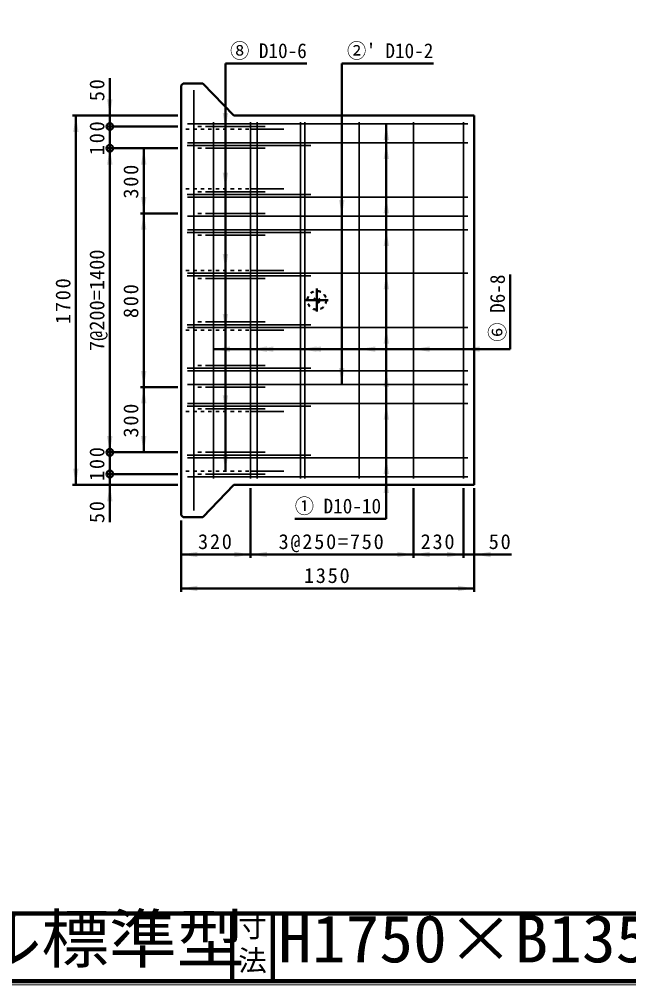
# Model space of a CAD drawing. Units: millimetres, scale not verified. Extents: x 100 to 4105, y 100 to 2870.
# Drawn here: x 2171 to 3069, y 100 to 1522 of the extents above; entities that cross this region are included whole.
import ezdxf
from ezdxf.enums import TextEntityAlignment as Align

# ---------------------------------------------------------------- set-up
doc = ezdxf.new("R2010")
doc.units = ezdxf.units.MM
doc.header["$LTSCALE"] = 5
doc.linetypes.add('USER2', pattern=[13.4, 10, -1.2, 1, -1.2])
doc.linetypes.add('USER3', pattern=[2.2, 1, -1.2])
doc.layers.add('V-nasSTD', color=7, linetype='Continuous', lineweight=50)
doc.styles.add('ＭＳ ゴシック', font='')
doc.styles.get('ＭＳ ゴシック').set_extended_font_data('MS Gothic')

msp = doc.modelspace()

# ---------------------------------------------------------------- hatches: boundary and pattern name
at = {"layer": 'V-nasSTD'}
for points in [[(2304.657, 1404.318), (2308.657, 1404.318), (2304.657, 1380.318), (2300.657, 1404.318)], [(2254.657, 1356.318), (2258.657, 1356.318), (2254.657, 1380.318), (2250.657, 1356.318)], [(2475.031, 1384.318), (2479.031, 1384.318), (2475.031, 1360.318), (2471.031, 1384.318)], [(2712.057, 1344.318), (2708.057, 1344.318), (2712.057, 1368.318), (2716.057, 1344.318)], [(2712.057, 1316.318), (2708.057, 1316.318), (2712.057, 1340.318), (2716.057, 1316.318)], [(2304.657, 1308.318), (2308.657, 1308.318), (2304.657, 1332.318), (2300.657, 1308.318)], [(2354.657, 1308.318), (2358.657, 1308.318), (2354.657, 1332.318), (2350.657, 1308.318)], [(2475.031, 1296.318), (2479.031, 1296.318), (2475.031, 1272.318), (2471.031, 1296.318)], [(2354.657, 1260.318), (2358.657, 1260.318), (2354.657, 1236.318), (2350.657, 1260.318)], [(2646.457, 1256.158), (2650.457, 1256.158), (2646.457, 1232.158), (2642.457, 1256.158)], [(2712.057, 1236.318), (2708.057, 1236.318), (2712.057, 1260.318), (2716.057, 1236.318)], [(2354.657, 1212.318), (2358.657, 1212.318), (2354.657, 1236.318), (2350.657, 1212.318)], [(2712.057, 1188.318), (2708.057, 1188.318), (2712.057, 1212.318), (2716.057, 1188.318)], [(2475.031, 1176.318), (2479.031, 1176.318), (2475.031, 1152.318), (2471.031, 1176.318)], [(2712.057, 1124.318), (2708.057, 1124.318), (2712.057, 1148.318), (2716.057, 1124.318)], [(2475.031, 1088.318), (2479.031, 1088.318), (2475.031, 1064.318), (2471.031, 1088.318)], [(2712.057, 1044.318), (2708.057, 1044.318), (2712.057, 1068.318), (2716.057, 1044.318)], [(2481.657, 1036.318), (2481.657, 1032.318), (2457.657, 1036.318), (2481.657, 1040.318)], [(2536.057, 1036.318), (2536.057, 1032.318), (2512.057, 1036.318), (2536.057, 1040.318)], [(2545.657, 1036.318), (2545.657, 1032.318), (2521.657, 1036.318), (2545.657, 1040.318)], [(2609.657, 1036.318), (2609.657, 1032.318), (2585.657, 1036.318), (2609.657, 1040.318)], [(2616.057, 1036.318), (2616.057, 1032.318), (2592.057, 1036.318), (2616.057, 1040.318)], [(2696.057, 1036.318), (2696.057, 1032.318), (2672.057, 1036.318), (2696.057, 1040.318)], [(2776.057, 1036.318), (2776.057, 1032.318), (2752.057, 1036.318), (2776.057, 1040.318)], [(2849.657, 1036.318), (2849.657, 1032.318), (2825.657, 1036.318), (2849.657, 1040.318)], [(2354.657, 1004.318), (2358.657, 1004.318), (2354.657, 980.318), (2350.657, 1004.318)], [(2646.457, 1008.478), (2650.457, 1008.478), (2646.457, 984.478), (2642.457, 1008.478)], [(2712.057, 980.318), (2708.057, 980.318), (2712.057, 1004.318), (2716.057, 980.318)], [(2354.657, 956.318), (2358.657, 956.318), (2354.657, 980.318), (2350.657, 956.318)], [(2475.031, 968.318), (2479.031, 968.318), (2475.031, 944.318), (2471.031, 968.318)], [(2712.057, 932.318), (2708.057, 932.318), (2712.057, 956.318), (2716.057, 932.318)], [(2304.657, 908.318), (2308.657, 908.318), (2304.657, 884.318), (2300.657, 908.318)], [(2354.657, 908.318), (2358.657, 908.318), (2354.657, 884.318), (2350.657, 908.318)], [(2475.031, 880.318), (2479.031, 880.318), (2475.031, 856.318), (2471.031, 880.318)], [(2712.057, 852.318), (2708.057, 852.318), (2712.057, 876.318), (2716.057, 852.318)], [(2254.657, 860.318), (2258.657, 860.318), (2254.657, 836.318), (2250.657, 860.318)], [(2712.057, 824.318), (2708.057, 824.318), (2712.057, 848.318), (2716.057, 824.318)], [(2304.657, 812.318), (2308.657, 812.318), (2304.657, 836.318), (2300.657, 812.318)], [(2433.657, 733.798), (2433.657, 729.798), (2409.657, 733.798), (2433.657, 737.798)], [(2488.057, 733.798), (2488.057, 729.798), (2512.057, 733.798), (2488.057, 737.798)], [(2536.057, 733.798), (2536.057, 729.798), (2512.057, 733.798), (2536.057, 737.798)], [(2728.057, 733.798), (2728.057, 729.798), (2752.057, 733.798), (2728.057, 737.798)], [(2776.057, 733.798), (2776.057, 729.798), (2752.057, 733.798), (2776.057, 737.798)], [(2801.657, 733.798), (2801.657, 729.798), (2825.657, 733.798), (2801.657, 737.798)], [(2865.657, 733.798), (2865.657, 729.798), (2841.657, 733.798), (2865.657, 737.798)], [(2433.657, 683.798), (2433.657, 679.798), (2409.657, 683.798), (2433.657, 687.798)], [(2817.657, 683.798), (2817.657, 679.798), (2841.657, 683.798), (2817.657, 687.798)]]:
    msp.add_hatch(color=256, dxfattribs=at).paths.add_polyline_path(points)

# ---------------------------------------------------------------- linework, layer by layer
for p, q in [((2475.031, 1457.118), (2595.031, 1457.118)), ((2475.031, 856.318), (2475.031, 1457.118)), ((2646.457, 1457.118), (2781.457, 1457.118)), ((2646.457, 984.478), (2646.457, 1457.118)), ((2304.657, 1380.318), (2304.657, 1435.318)), ((2412.537, 1427.838), (2409.657, 1424.958)), ((2409.657, 1424.958), (2409.657, 791.678)), ((2441.657, 1427.838), (2412.537, 1427.838)), ((2441.657, 1427.838), (2487.579, 1380.318)), ((2404.657, 1380.318), (2249.657, 1380.318)), ((2254.657, 1380.318), (2254.657, 836.318)), ((2304.657, 1364.318), (2304.657, 1380.318)), ((2841.657, 1380.318), (2487.579, 1380.318)), ((2841.657, 836.318), (2841.657, 1380.318)), ((2712.057, 786.318), (2712.057, 1368.318)), ((2404.657, 1364.318), (2299.657, 1364.318)), ((2304.657, 1364.318), (2304.657, 1332.318)), ((2404.657, 1332.318), (2299.657, 1332.318)), ((2304.657, 884.318), (2304.657, 1332.318)), ((2354.657, 1236.318), (2354.657, 1332.318)), ((2404.657, 1236.318), (2349.657, 1236.318)), ((2354.657, 980.318), (2354.657, 1236.318)), ((2894.657, 1036.318), (2894.657, 1146.318)), ((2457.657, 1036.318), (2894.657, 1036.318)), ((2404.657, 980.318), (2349.657, 980.318)), ((2354.657, 884.318), (2354.657, 980.318)), ((2404.657, 884.318), (2299.657, 884.318)), ((2304.657, 852.318), (2304.657, 884.318)), ((2404.657, 852.318), (2299.657, 852.318)), ((2304.657, 852.318), (2304.657, 836.318)), ((2404.657, 836.318), (2249.657, 836.318)), ((2304.657, 836.318), (2304.657, 781.318)), ((2487.579, 836.318), (2441.657, 788.798)), ((2841.657, 836.318), (2487.579, 836.318)), ((2512.057, 728.798), (2512.057, 831.318)), ((2752.057, 728.798), (2752.057, 831.318)), ((2825.657, 728.798), (2825.657, 831.318)), ((2841.657, 678.798), (2841.657, 831.318)), ((2409.657, 791.678), (2412.537, 788.798)), ((2409.657, 678.798), (2409.657, 783.798)), ((2412.537, 788.798), (2441.657, 788.798)), ((2577.057, 786.318), (2712.057, 786.318)), ((2409.657, 733.798), (2512.057, 733.798)), ((2512.057, 733.798), (2752.057, 733.798)), ((2752.057, 733.798), (2825.657, 733.798)), ((2825.657, 733.798), (2841.657, 733.798)), ((2841.657, 733.798), (2896.657, 733.798)), ((2841.657, 683.798), (2409.657, 683.798))]:
    msp.add_line(p, q, dxfattribs=at)
at = {"layer": 'V-nasSTD', "lineweight": 35}
for p, q in [((2428.377, 1417.918), (2428.377, 798.718)), ((2832.057, 1368.318), (2419.257, 1368.318)), ((2457.657, 845.918), (2457.657, 1370.718)), ((2512.057, 845.918), (2512.057, 1370.718)), ((2521.657, 845.918), (2521.657, 1370.718)), ((2585.657, 845.918), (2585.657, 1370.718)), ((2592.057, 845.918), (2592.057, 1370.718)), ((2672.057, 845.918), (2672.057, 1370.718)), ((2752.057, 845.918), (2752.057, 1370.718)), ((2825.657, 845.918), (2825.657, 1370.718)), ((2450.546, 1364.318), (2533.426, 1364.318)), ((2512.885, 1360.318), (2560.885, 1360.318)), ((2832.057, 1340.318), (2419.257, 1340.318)), ((2601.017, 1336.318), (2418.617, 1336.318)), ((2450.546, 1332.318), (2533.426, 1332.318)), ((2450.546, 1268.318), (2533.426, 1268.318)), ((2512.885, 1272.318), (2560.885, 1272.318)), ((2601.017, 1264.318), (2418.617, 1264.318)), ((2832.057, 1260.318), (2419.257, 1260.318)), ((2832.057, 1232.158), (2419.257, 1232.158)), ((2450.546, 1236.318), (2533.426, 1236.318)), ((2832.057, 1212.318), (2419.257, 1212.318)), ((2601.017, 1208.318), (2418.617, 1208.318)), ((2450.546, 1204.318), (2533.426, 1204.318)), ((2512.885, 1152.318), (2560.885, 1152.318)), ((2601.017, 1144.318), (2418.617, 1144.318)), ((2832.057, 1148.318), (2419.257, 1148.318)), ((2450.546, 1140.318), (2533.426, 1140.318)), ((2601.017, 1072.318), (2418.617, 1072.318)), ((2832.057, 1068.318), (2419.257, 1068.318)), ((2450.546, 1076.318), (2533.426, 1076.318)), ((2512.885, 1064.318), (2560.885, 1064.318)), ((2450.546, 1012.318), (2533.426, 1012.318)), ((2601.017, 1008.318), (2418.617, 1008.318)), ((2832.057, 1004.318), (2419.257, 1004.318)), ((2832.057, 984.478), (2419.257, 984.478)), ((2450.546, 980.318), (2533.426, 980.318)), ((2832.057, 956.318), (2419.257, 956.318)), ((2601.017, 952.318), (2418.617, 952.318)), ((2450.546, 948.318), (2533.426, 948.318)), ((2512.885, 944.318), (2560.885, 944.318)), ((2450.546, 884.318), (2533.426, 884.318)), ((2601.017, 880.318), (2418.617, 880.318)), ((2832.057, 876.318), (2419.257, 876.318)), ((2512.885, 856.318), (2560.885, 856.318)), ((2832.057, 848.318), (2419.257, 848.318)), ((2450.546, 852.318), (2533.426, 852.318))]:
    msp.add_line(p, q, dxfattribs=at)
at = {"layer": 'V-nasSTD', "linetype": 'USER3', "lineweight": 35}
for p, q in [((2416.697, 1360.318), (2512.885, 1360.318)), ((2450.546, 1364.318), (2432.057, 1364.318)), ((2450.546, 1332.318), (2432.057, 1332.318)), ((2416.697, 1272.318), (2512.885, 1272.318)), ((2450.546, 1268.318), (2432.057, 1268.318)), ((2450.546, 1236.318), (2432.057, 1236.318)), ((2450.546, 1204.318), (2432.057, 1204.318)), ((2416.697, 1152.318), (2512.885, 1152.318)), ((2450.546, 1140.318), (2432.057, 1140.318)), ((2450.546, 1076.318), (2432.057, 1076.318)), ((2416.697, 1064.318), (2512.885, 1064.318)), ((2450.546, 1012.318), (2432.057, 1012.318)), ((2450.546, 980.318), (2432.057, 980.318)), ((2416.697, 944.318), (2512.885, 944.318)), ((2450.546, 948.318), (2432.057, 948.318)), ((2450.546, 884.318), (2432.057, 884.318)), ((2416.697, 856.318), (2512.885, 856.318)), ((2450.546, 852.318), (2432.057, 852.318))]:
    msp.add_line(p, q, dxfattribs=at)
at = {"layer": 'V-nasSTD', "linetype": 'USER2'}
for p, q in [((2609.657, 1125.758), (2609.657, 1091.838)), ((2592.697, 1108.318), (2626.617, 1108.318))]:
    msp.add_line(p, q, dxfattribs=at)
at = {"layer": 'V-nasSTD', "lineweight": 100}
for p, q in [((105, 205), (4100, 205)), ((2485, 205), (2485, 105)), ((2545, 205), (2545, 105)), ((105, 105), (4100, 105))]:
    msp.add_line(p, q, dxfattribs=at)
at = {"layer": 'V-nasSTD', "lineweight": 13}
msp.add_lwpolyline([(100, 100), (100, 2870), (4105, 2870), (4105, 100)], close=True, dxfattribs=at)
at = {"layer": 'V-nasSTD'}
for centre in [(2304.657, 1364.318), (2304.657, 1332.318), (2304.657, 884.318), (2304.657, 852.318)]:
    msp.add_circle(centre, 5, dxfattribs=at)
at = {"layer": 'V-nasSTD', "linetype": 'USER3'}
for radius in [13.76, 4]:
    msp.add_circle((2609.657, 1108.318), radius, dxfattribs=at)

# ---------------------------------------------------------------- texts
at = {"layer": 'V-nasSTD', "style": 'ＭＳ ゴシック', "width": 0.95}
for s, p in [('⑧ D10-6', (2538.396, 1486.926)), ("②' D10-2", (2717.742, 1486.926)), ('① D10-10', (2640.772, 816.126))]:
    msp.add_text(s, height=21.85, dxfattribs=at).set_placement(p, align=Align.TOP_CENTER)
at = {"layer": 'V-nasSTD', "style": 'ＭＳ ゴシック'}
msp.add_text('7@200=1400', height=21.99, rotation=90, dxfattribs=at).set_placement((2274.657, 1108.318), align=Align.TOP_CENTER)
at = {"layer": 'V-nasSTD', "style": 'ＭＳ ゴシック', "width": 0.95}
msp.add_text('⑥ D6-8', height=21.85, rotation=90, dxfattribs=at).set_placement((2864.849, 1096.762), align=Align.TOP_CENTER)
at = {"layer": 'V-nasSTD', "style": 'ＭＳ ゴシック', "width": 1.05}
for s, p in [('1stタッチウォール標準型', (1356.25, 202.47)), ('H1750×B1350×L1997×t100', (2552.5, 202.508))]:
    msp.add_text(s, height=69.65, dxfattribs=at).set_placement(p, align=Align.TOP_LEFT)
at = {"layer": 'V-nasSTD', "style": 'ＭＳ ゴシック'}
for s, p in [('寸', (2493.982, 200.999)), ('法', (2493.976, 151.01))]:
    msp.add_text(s, height=30.79, dxfattribs=at).set_placement(p, align=Align.TOP_LEFT)
at = {"layer": 'V-nasSTD', "char_height": 21.99, "attachment_point": 2, "rotation": 90, "style": 'ＭＳ ゴシック'}
for s, insert in [('\\T1.17;50', (2274.657, 1419.068)), ('\\T1.17;100', (2274.657, 1348.318)), ('\\T1.17;300', (2324.657, 1284.318)), ('\\T1.17;1700', (2224.657, 1108.318)), ('\\T1.17;800', (2324.657, 1108.318)), ('\\T1.17;300', (2324.657, 932.318)), ('\\T1.17;100', (2274.657, 868.318)), ('\\T1.17;50', (2274.657, 797.568))]:
    msp.add_mtext(s, dxfattribs=dict(at, insert=insert))
at = {"layer": 'V-nasSTD', "char_height": 21.99, "attachment_point": 2, "style": 'ＭＳ ゴシック'}
for s, insert in [('\\T1.17;320', (2460.857, 763.798)), ('\\T1.17;3@250=750', (2632.057, 763.798)), ('\\T1.17;230', (2788.857, 763.798)), ('\\T1.17;50', (2880.407, 763.798)), ('\\T1.17;1350', (2625.657, 713.798))]:
    msp.add_mtext(s, dxfattribs=dict(at, insert=insert))

doc.saveas('drawing.dxf')
